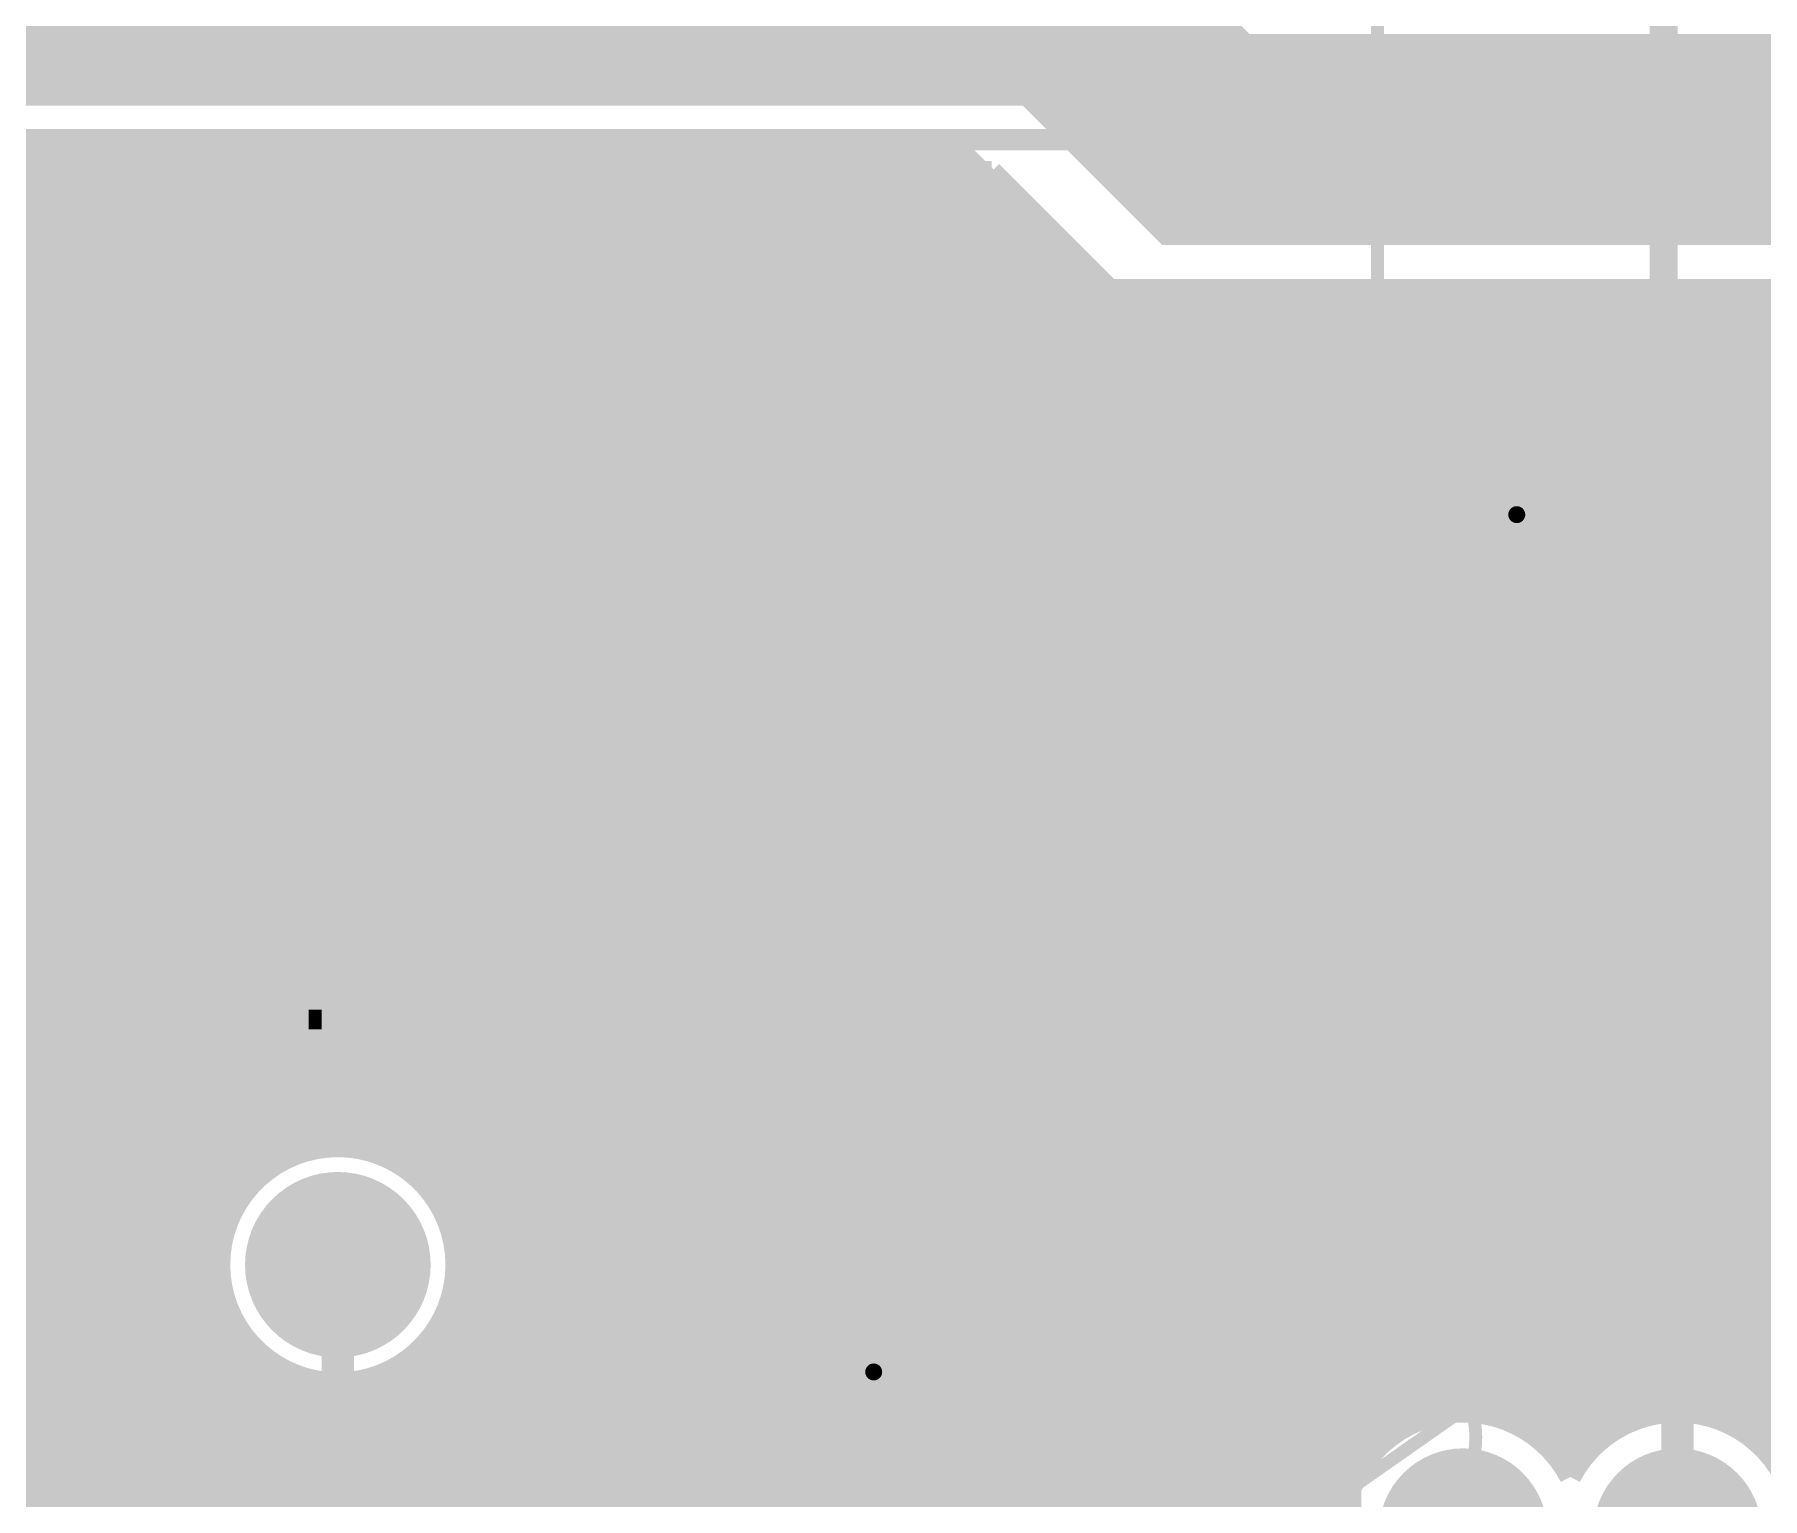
# Model space of a CAD drawing. Extents: x -11 to 221, y -93 to 178.
# Drawn here: x 35.78 to 56.25, y 128.68 to 146.02 of the extents above; entities that cross this region are included whole.
import ezdxf

# ---------------------------------------------------------------- set-up
doc = ezdxf.new("R2010")
doc.units = 0
doc.header["$MEASUREMENT"] = 0
doc.layers.get('0').update_dxf_attribs({"linetype": 'CONTINUOUS'})
for name, color, linetype in [('26-349-0_BOT', 7, 'CONTINUOUS'), ('26-349-0_DRD', 7, 'CONTINUOUS'), ('26-349-0_DRL', 2, 'CONTINUOUS'), ('26-349-0_FAB', 1, 'CONTINUOUS'), ('26-349-0_IN1', 3, 'CONTINUOUS'), ('26-349-0_IN2', 5, 'CONTINUOUS'), ('26-349-0_SMB', 10, 'CONTINUOUS'), ('26-349-0_SMT', 14, 'CONTINUOUS'), ('26-349-0_SPT', 9, 'CONTINUOUS'), ('26-349-0_SST', 12, 'CONTINUOUS'), ('26-349-0_TOP', 11, 'CONTINUOUS'), ('THRUHOLE_TAP', 15, 'CONTINUOUS')]:
    doc.layers.add(name, color=color, linetype=linetype)

# ---------------------------------------------------------------- blocks, each defined once
blk = doc.blocks.new('ROUND_2')
at = {"const_width": 0.99949}
blk.add_lwpolyline([(-0.499744, 0, 1), (0.499744, 0, 1)], format="xyb", close=True, dxfattribs=at)
blk = doc.blocks.new('ROUND_50')
at = {"const_width": 1.09982}
blk.add_lwpolyline([(-0.54991, 0, 1), (0.54991, 0, 1)], format="xyb", close=True, dxfattribs=at)
blk = doc.blocks.new('ROUND_78')
at = {"const_width": 0.29972}
blk.add_lwpolyline([(-0.14986, 0, 1), (0.14986, 0, 1)], format="xyb", close=True, dxfattribs=at)
blk = doc.blocks.new('ROUND_96')
at = {"const_width": 0.50038}
blk.add_lwpolyline([(-0.25019, 0, 1), (0.25019, 0, 1)], format="xyb", close=True, dxfattribs=at)
blk = doc.blocks.new('ROUND_102')
at = {"const_width": 0.10033}
blk.add_lwpolyline([(-0.050164, 0, 1), (0.050164, 0, 1)], format="xyb", close=True, dxfattribs=at)
blk = doc.blocks.new('RECTANGLE_15')
blk.add_solid([(1.39954, 0.72517), (1.39954, -0.72517), (-1.39954, 0.72517), (-1.39954, -0.72517)])
blk = doc.blocks.new('RECTANGLE_18')
blk.add_solid([(0.25019, 0.40005), (0.25019, -0.40005), (-0.25019, 0.40005), (-0.25019, -0.40005)])
blk = doc.blocks.new('ROUND_88')
at = {"const_width": 0.10033}
blk.add_lwpolyline([(-0.050164, 0, 1), (0.050164, 0, 1)], format="xyb", close=True, dxfattribs=at)
blk = doc.blocks.new('ROUND_90')
at = {"const_width": 0.50038}
blk.add_lwpolyline([(-0.25019, 0, 1), (0.25019, 0, 1)], format="xyb", close=True, dxfattribs=at)

msp = doc.modelspace()

# ---------------------------------------------------------------- linework, layer by layer
at = {"layer": '26-349-0_DRD', "const_width": 0.254}
for points in [[(52.07, 141.605), (52.07, 139.065)], [(54.61, 141.605), (52.07, 141.605)], [(54.61, 141.605), (52.07, 139.065)], [(54.61, 139.065), (52.07, 141.605)], [(52.07, 141.605), (52.07, 139.065)], [(54.61, 141.605), (52.07, 141.605)], [(54.61, 141.605), (52.07, 139.065)], [(54.61, 139.065), (52.07, 141.605)], [(54.61, 139.065), (54.61, 141.605)], [(54.61, 139.065), (54.61, 141.605)], [(52.07, 139.065), (54.61, 139.065)], [(52.07, 139.065), (54.61, 139.065)], [(39.37, 132.08), (38.735, 131.445)], [(40.005, 131.445), (39.37, 132.08)], [(38.735, 131.445), (39.37, 130.81)], [(39.37, 130.81), (40.005, 131.445)], [(44.45, 131.445), (44.45, 128.905)], [(46.99, 131.445), (44.45, 131.445)], [(46.99, 131.445), (44.45, 128.905)], [(46.99, 128.905), (44.45, 131.445)], [(46.99, 128.905), (46.99, 131.445)], [(44.45, 128.905), (46.99, 128.905)], [(52.705, 128.905), (52.705, 127.635)], [(55.245, 128.905), (55.245, 127.635)]]:
    msp.add_lwpolyline(points, dxfattribs=at)
at = {"layer": '26-349-0_DRL', "const_width": 2.49936}
msp.add_lwpolyline([(68.072, 129.286), (68.072, 142.748), (66.04, 144.78), (49.657, 144.78), (48.006, 146.431), (32.893, 146.431), (11.684, 167.64), (8.128, 167.64)], dxfattribs=at)
at = {"layer": '26-349-0_FAB', "const_width": 0.254}
for points in [[(1.27, 146.05), (0, 146.05), (0, 154.94), (10.16, 154.94), (10.16, 173.99), (85.725, 173.99), (85.725, 119.38), (68.58, 119.38), (68.58, 144.78), (33.655, 144.78), (29.21, 149.225), (29.21, 153.67), (10.16, 153.67), (10.16, 146.05), (1.27, 146.05)], [(-7.62, 142.24), (-7.62, 102.87), (17.78, 102.87), (17.78, 93.345), (55.88, 93.345), (55.88, 55.245), (48.895, 55.245), (48.895, -6.985), (109.22, -6.985), (109.22, 45.72), (66.04, 45.72), (66.04, 142.875), (33.655, 142.875), (27.94, 148.59), (27.94, 152.4), (11.43, 152.4), (11.43, 142.24), (-7.62, 142.24)], [(47.52848, 136.54532), (47.52848, 135.27532), (47.31766, 135.48868), (46.89348, 136.3345), (46.68266, 136.54532), (46.68266, 135.27532)], [(38.97884, 136.3345), (38.87216, 136.54532), (38.23716, 136.54532), (38.13048, 136.3345), (38.13048, 136.12368), (38.23716, 135.91032), (38.87216, 135.91032), (38.97884, 135.6995), (38.97884, 135.48868), (38.87216, 135.27532), (38.23716, 135.27532), (38.13048, 135.48868)], [(40.43934, 135.27532), (39.59098, 135.27532), (39.59098, 136.54532), (40.43934, 136.54532)], [(41.89984, 135.48868), (41.79316, 135.27532), (41.15816, 135.27532), (41.05148, 135.48868), (41.05148, 136.3345), (41.15816, 136.54532), (41.79316, 136.54532), (41.89984, 136.3345)], [(43.36034, 136.54532), (42.51198, 136.54532)], [(42.93616, 135.27532), (42.93616, 136.54532)], [(44.60748, 136.54532), (44.18584, 136.54532)], [(44.39666, 135.27532), (44.39666, 136.54532)], [(45.32884, 135.27532), (45.22216, 135.48868), (45.22216, 136.3345), (45.32884, 136.54532), (45.96384, 136.54532), (46.06798, 136.3345), (46.06798, 135.48868), (45.96384, 135.27532), (45.32884, 135.27532)], [(40.22598, 135.91032), (39.59098, 135.91032)], [(44.60748, 135.27532), (44.18584, 135.27532)]]:
    msp.add_lwpolyline(points, dxfattribs=at)
at = {"layer": '26-349-0_IN1', "const_width": 0.254}
for points in [[(46.736, 144.653), (28.829, 144.653), (28.829, 131.572)], [(35.687, 144.653), (35.687, 127.70358)], [(35.9156, 144.653), (35.9156, 127.76962)], [(36.1442, 144.653), (36.1442, 127.79502)], [(36.3728, 144.653), (36.3728, 127.78486)], [(36.6014, 144.653), (36.6014, 127.7366)], [(36.83, 144.653), (36.83, 127.6477)], [(37.0586, 144.653), (37.0586, 127.50546)], [(37.2872, 144.653), (37.2872, 127.28956)], [(37.5158, 144.653), (37.5158, 126.91618)], [(37.7444, 144.653), (37.7444, 109.60608)], [(37.973, 144.653), (37.973, 132.07238)], [(38.2016, 144.653), (38.2016, 132.4356)], [(38.4302, 144.653), (38.4302, 132.65404)], [(38.6588, 144.653), (38.6588, 132.80136)], [(38.8874, 144.653), (38.8874, 132.89788)], [(39.116, 144.653), (39.116, 132.95376)], [(39.3446, 144.653), (39.3446, 132.97662)], [(39.5732, 144.653), (39.5732, 132.96392)], [(39.8018, 144.653), (39.8018, 132.91312)], [(40.0304, 144.653), (40.0304, 132.82676)], [(40.259, 144.653), (40.259, 132.69214)], [(40.4876, 144.653), (40.4876, 132.49148)], [(40.7162, 144.653), (40.7162, 132.17398)], [(40.9448, 144.653), (40.9448, 126.52248)], [(41.1734, 144.653), (41.1734, 126.35738)], [(41.402, 144.653), (41.402, 121.11482)], [(41.6306, 144.653), (41.6306, 121.03608)], [(41.8592, 144.653), (41.8592, 120.83542)], [(42.0878, 144.653), (42.0878, 106.426)], [(42.3164, 144.653), (42.3164, 106.426)], [(42.545, 144.653), (42.545, 106.426)], [(42.7736, 144.653), (42.7736, 106.426)], [(43.0022, 144.653), (43.0022, 106.426)], [(43.2308, 144.653), (43.2308, 106.426)], [(43.4594, 144.653), (43.4594, 106.426)], [(43.688, 144.653), (43.688, 106.426)], [(43.9166, 144.653), (43.9166, 106.426)], [(44.1452, 144.653), (44.1452, 106.426)], [(44.3738, 144.653), (44.3738, 106.426)], [(44.6024, 144.653), (44.6024, 106.426)], [(44.831, 144.653), (44.831, 106.426)], [(45.0596, 144.653), (45.0596, 130.48996)], [(45.2882, 144.653), (45.2882, 130.76428)], [(45.5168, 144.653), (45.5168, 130.87604)], [(45.7454, 144.653), (45.7454, 130.90652)], [(45.974, 144.653), (45.974, 130.8608)], [(46.2026, 144.653), (46.2026, 130.72364)], [(46.4312, 144.653), (46.4312, 130.34518)], [(46.6598, 144.653), (46.6598, 113.06048)], [(46.736, 144.653), (48.895, 142.494)], [(46.9392, 144.4498), (28.829, 144.4498)], [(46.8884, 144.5006), (46.8884, 112.89538)], [(47.117, 144.272), (47.117, 117.49278)], [(47.1678, 144.2212), (28.829, 144.2212)], [(47.3456, 144.0434), (47.3456, 117.64264)], [(47.3964, 143.9926), (28.829, 143.9926)], [(47.625, 143.764), (28.829, 143.764)], [(47.5742, 143.8148), (47.5742, 117.69598)], [(47.8536, 143.5354), (28.829, 143.5354)], [(47.8028, 143.5862), (47.8028, 117.67566)], [(48.0822, 143.3068), (28.829, 143.3068)], [(48.0314, 143.3576), (48.0314, 117.57406)], [(48.3108, 143.0782), (28.829, 143.0782)], [(48.26, 143.129), (48.26, 117.33022)], [(48.5394, 142.8496), (28.829, 142.8496)], [(48.4886, 142.9004), (48.4886, 126.29896)], [(48.768, 142.621), (28.829, 142.621)], [(48.7172, 142.6718), (48.7172, 126.57328)], [(54.4576, 142.3924), (28.829, 142.3924)], [(54.356, 142.494), (48.895, 142.494)], [(48.9458, 142.494), (48.9458, 126.68504)], [(49.1744, 142.494), (49.1744, 126.71552)], [(49.403, 142.494), (49.403, 126.6698)], [(49.6316, 142.494), (49.6316, 126.53264)], [(49.8602, 142.494), (49.8602, 126.15418)], [(50.0888, 142.494), (50.0888, 123.15444)], [(50.3174, 142.494), (50.3174, 123.14428)], [(50.546, 142.494), (50.546, 123.05284)], [(50.7746, 142.494), (50.7746, 122.83186)], [(51.0032, 142.494), (51.0032, 117.81028)], [(51.2318, 142.494), (51.2318, 117.92204)], [(51.4604, 142.494), (51.4604, 128.97612)], [(51.689, 142.494), (51.689, 129.27838)], [(51.9176, 142.494), (51.9176, 129.46634)], [(52.1462, 142.494), (52.1462, 129.58826)], [(52.3748, 142.494), (52.3748, 129.66192)], [(52.6034, 142.494), (52.6034, 129.69748)], [(52.832, 142.494), (52.832, 129.69494)], [(53.0606, 142.494), (53.0606, 129.65684)], [(53.2892, 142.494), (53.2892, 129.57556)], [(53.5178, 142.494), (53.5178, 129.44856)], [(53.7464, 142.494), (53.7464, 129.25298)], [(53.975, 142.494), (53.975, 128.9304)], [(54.2036, 142.494), (54.2036, 129.25298)], [(54.356, 142.494), (57.404, 139.446)], [(54.4322, 142.4178), (54.4322, 129.44856)], [(54.6608, 142.1892), (54.6608, 129.57556)], [(54.6862, 142.1638), (28.829, 142.1638)], [(54.9148, 141.9352), (28.829, 141.9352)], [(54.8894, 141.9606), (54.8894, 129.65684)], [(55.1434, 141.7066), (28.829, 141.7066)], [(55.118, 141.732), (55.118, 129.69494)], [(55.372, 141.478), (28.829, 141.478)], [(55.3466, 141.5034), (55.3466, 129.69748)], [(55.6006, 141.2494), (28.829, 141.2494)], [(55.5752, 141.2748), (55.5752, 129.66192)], [(55.8292, 141.0208), (28.829, 141.0208)], [(55.8038, 141.0462), (55.8038, 129.58826)], [(56.0578, 140.7922), (28.829, 140.7922)], [(56.0324, 140.8176), (56.0324, 129.46634)], [(56.2864, 140.5636), (28.829, 140.5636)], [(56.261, 140.589), (56.261, 129.27838)], [(56.515, 140.335), (28.829, 140.335)], [(56.7436, 140.1064), (28.829, 140.1064)], [(56.9722, 139.8778), (28.829, 139.8778)], [(57.2008, 139.6492), (28.829, 139.6492)], [(65.024, 139.4206), (28.829, 139.4206)], [(65.024, 139.192), (28.829, 139.192)], [(65.024, 138.9634), (28.829, 138.9634)], [(65.024, 138.7348), (28.829, 138.7348)], [(65.024, 138.5062), (28.829, 138.5062)], [(60.47232, 138.2776), (28.829, 138.2776)], [(60.12434, 138.049), (28.829, 138.049)], [(59.93384, 137.8204), (28.829, 137.8204)], [(59.81954, 137.5918), (28.829, 137.5918)], [(59.75858, 137.3632), (28.829, 137.3632)], [(59.7408, 137.1346), (28.829, 137.1346)], [(59.7662, 136.906), (28.829, 136.906)], [(59.83986, 136.6774), (28.829, 136.6774)], [(59.9694, 136.4488), (28.829, 136.4488)], [(60.18276, 136.2202), (28.829, 136.2202)], [(60.61202, 135.9916), (28.829, 135.9916)], [(65.024, 135.763), (28.829, 135.763)], [(65.024, 135.5344), (28.829, 135.5344)], [(65.024, 135.3058), (28.829, 135.3058)], [(65.024, 135.0772), (28.829, 135.0772)], [(65.024, 134.8486), (28.829, 134.8486)], [(65.024, 134.62), (28.829, 134.62)], [(65.024, 134.3914), (28.829, 134.3914)], [(65.024, 134.1628), (28.829, 134.1628)], [(65.024, 133.9342), (28.829, 133.9342)], [(65.024, 133.7056), (28.829, 133.7056)], [(65.024, 133.477), (28.829, 133.477)], [(65.024, 133.2484), (28.829, 133.2484)], [(65.024, 133.0198), (28.829, 133.0198)], [(38.63848, 132.7912), (28.829, 132.7912)], [(65.024, 132.7912), (40.09898, 132.7912)], [(38.32352, 132.5626), (28.829, 132.5626)], [(65.024, 132.5626), (40.41648, 132.5626)], [(38.12286, 132.334), (28.829, 132.334)], [(65.024, 132.334), (40.61714, 132.334)], [(37.98824, 132.1054), (28.829, 132.1054)], [(65.024, 132.1054), (40.75176, 132.1054)], [(37.89934, 131.8768), (28.829, 131.8768)], [(65.024, 131.8768), (40.83812, 131.8768)], [(37.85108, 131.6482), (28.829, 131.6482)], [(65.024, 131.6482), (40.88892, 131.6482)], [(37.83838, 131.4196), (28.829, 131.4196)], [(65.024, 131.4196), (40.90162, 131.4196)], [(37.8587, 131.191), (28.829, 131.191)], [(59.16422, 131.191), (40.87876, 131.191)], [(37.91712, 130.9624), (28.829, 130.9624)], [(59.01436, 130.9624), (40.82288, 130.9624)], [(38.01364, 130.7338), (28.829, 130.7338)], [(37.973, 130.81762), (37.973, 109.68482)], [(40.7162, 130.71348), (40.7162, 126.58344)], [(45.24756, 130.7338), (40.72636, 130.7338)], [(58.96102, 130.7338), (46.19244, 130.7338)], [(38.16096, 130.5052), (28.829, 130.5052)], [(38.2016, 130.4544), (38.2016, 109.6899)], [(40.4876, 130.39852), (40.4876, 126.57328)], [(45.06722, 130.5052), (40.57904, 130.5052)], [(58.9788, 130.5052), (46.37278, 130.5052)], [(38.3794, 130.2766), (28.829, 130.2766)], [(38.4302, 130.23596), (38.4302, 109.61878)], [(40.259, 130.19786), (40.259, 126.48184)], [(44.9961, 130.2766), (40.3606, 130.2766)], [(59.0804, 130.2766), (46.4439, 130.2766)], [(38.74262, 130.048), (28.829, 130.048)], [(38.6588, 130.08864), (38.6588, 109.43844)], [(38.8874, 129.99212), (38.8874, 106.426)], [(39.116, 129.9337), (39.116, 106.426)], [(39.3446, 129.91338), (39.3446, 106.426)], [(39.5732, 129.92608), (39.5732, 106.426)], [(39.8018, 129.97434), (39.8018, 106.426)], [(44.99864, 130.048), (39.99738, 130.048)], [(40.0304, 130.06324), (40.0304, 126.26086)], [(46.4312, 130.00228), (46.4312, 113.12144)], [(59.32678, 130.048), (46.43882, 130.048)], [(45.07992, 129.8194), (28.829, 129.8194)], [(45.0596, 129.86004), (45.0596, 106.426)], [(59.90336, 129.8194), (46.36008, 129.8194)], [(45.28058, 129.5908), (28.829, 129.5908)], [(45.2882, 129.58318), (45.2882, 106.426)], [(45.974, 129.4892), (45.974, 113.01984)], [(52.15128, 129.5908), (46.15942, 129.5908)], [(46.2026, 129.62382), (46.2026, 113.11128)], [(54.69128, 129.5908), (53.25618, 129.5908)], [(57.23128, 129.5908), (55.79618, 129.5908)], [(51.7779, 129.3622), (28.829, 129.3622)], [(45.5168, 129.47142), (45.5168, 106.426)], [(45.7454, 129.44348), (45.7454, 112.79886)], [(54.3179, 129.3622), (53.62956, 129.3622)], [(56.8579, 129.3622), (56.16956, 129.3622)], [(51.562, 129.1336), (28.829, 129.1336)], [(54.102, 129.1336), (53.84546, 129.1336)], [(51.4223, 128.905), (28.829, 128.905)], [(51.33086, 128.6764), (28.829, 128.6764)]]:
    msp.add_lwpolyline(points, dxfattribs=at)
for points in [[(39.37, 132.97662, 0.4142136), (37.83838, 131.445)], [(40.90162, 131.445, 0.4142136), (39.37, 132.97662)], [(37.83838, 131.445, 0.4142136), (39.37, 129.91338)], [(39.37, 129.91338, 0.4142136), (40.90162, 131.445)], [(45.72, 130.90652, 0.4142136), (44.98848, 130.175)], [(46.45152, 130.175, 0.4142136), (45.72, 130.90652)], [(44.98848, 130.175, 0.4142136), (45.72, 129.44348)], [(45.72, 129.44348, 0.4142136), (46.45152, 130.175)], [(52.705, 129.70256, 0.4142136), (51.27244, 128.27)], [(53.975, 128.9304, 0.2797956), (52.705, 129.70256)], [(55.245, 129.70256, 0.2797959), (53.975, 128.9304)], [(56.515, 128.9304, 0.2797956), (55.245, 129.70256)]]:
    msp.add_lwpolyline(points, format="xyb", dxfattribs=at)
at = {"layer": '26-349-0_IN2', "const_width": 0.254}
for points in [[(47.117, 144.399), (33.48736, 144.399)], [(35.8648, 144.399), (35.8648, 127.75692)], [(36.0934, 144.399), (36.0934, 127.79248)], [(36.322, 144.399), (36.322, 127.78994)], [(36.5506, 144.399), (36.5506, 127.75184)], [(36.7792, 144.399), (36.7792, 127.67056)], [(37.0078, 144.399), (37.0078, 127.54356)], [(37.2364, 144.399), (37.2364, 127.34798)], [(37.465, 144.399), (37.465, 127.0254)], [(37.6936, 144.399), (37.6936, 109.57306)], [(37.9222, 144.399), (37.9222, 131.94538)], [(38.1508, 144.399), (38.1508, 132.3721)], [(38.3794, 144.399), (38.3794, 132.6134)], [(38.608, 144.399), (38.608, 132.77342)], [(38.8366, 144.399), (38.8366, 132.8801)], [(39.0652, 144.399), (39.0652, 132.94614)], [(39.2938, 144.399), (39.2938, 132.97408)], [(39.5224, 144.399), (39.5224, 132.969)], [(39.751, 144.399), (39.751, 132.92836)], [(39.9796, 144.399), (39.9796, 132.84962)], [(40.2082, 144.399), (40.2082, 132.7277)], [(40.4368, 144.399), (40.4368, 132.54482)], [(40.6654, 144.399), (40.6654, 132.26288)], [(40.894, 144.399), (40.894, 131.5974)], [(41.1226, 144.399), (41.1226, 126.40564)], [(41.3512, 144.399), (41.3512, 126.02718)], [(41.5798, 144.399), (41.5798, 104.86644)], [(41.8084, 144.399), (41.8084, 99.9236)], [(42.037, 144.399), (42.037, 99.695)], [(42.2656, 144.399), (42.2656, 99.4664)], [(42.4942, 144.399), (42.4942, 99.2378)], [(42.7228, 144.399), (42.7228, 99.0092)], [(42.9514, 144.399), (42.9514, 98.7806)], [(43.18, 144.399), (43.18, 98.552)], [(43.4086, 144.399), (43.4086, 98.552)], [(43.6372, 144.399), (43.6372, 98.552)], [(43.8658, 144.399), (43.8658, 98.552)], [(44.0944, 144.399), (44.0944, 98.552)], [(44.323, 144.399), (44.323, 98.552)], [(44.5516, 144.399), (44.5516, 98.552)], [(44.7802, 144.399), (44.7802, 98.552)], [(45.0088, 144.399), (45.0088, 98.552)], [(45.2374, 144.399), (45.2374, 98.552)], [(45.466, 144.399), (45.466, 98.552)], [(45.6946, 144.399), (45.6946, 98.552)], [(45.9232, 144.399), (45.9232, 98.552)], [(46.1518, 144.399), (46.1518, 100.11918)], [(46.3804, 144.399), (46.3804, 100.49764)], [(46.609, 144.399), (46.609, 100.6348)], [(46.8376, 144.399), (46.8376, 100.68052)], [(47.0662, 144.399), (47.0662, 100.65004)], [(47.117, 144.399), (48.514, 143.002)], [(47.2948, 144.2212), (33.66262, 144.2212)], [(47.2948, 144.2212), (47.2948, 100.53828)], [(47.5234, 143.9926), (33.76676, 143.9926)], [(47.5234, 143.9926), (47.5234, 100.26396)], [(47.752, 143.764), (33.78962, 143.764)], [(47.752, 143.764), (47.752, 113.04778)], [(47.9806, 143.5354), (33.74136, 143.5354)], [(47.9806, 143.5354), (47.9806, 113.19764)], [(48.2092, 143.3068), (33.59658, 143.3068)], [(48.2092, 143.3068), (48.2092, 113.25098)], [(48.4378, 143.0782), (33.147, 143.0782)], [(48.4378, 143.0782), (48.4378, 113.23066)], [(60.0075, 143.002), (48.514, 143.002)], [(48.6664, 143.002), (48.6664, 113.12906)], [(48.895, 143.002), (48.895, 115.42522)], [(49.1236, 143.002), (49.1236, 115.66906)], [(49.3522, 143.002), (49.3522, 115.77066)], [(49.5808, 143.002), (49.5808, 115.79098)], [(49.8094, 143.002), (49.8094, 115.73764)], [(50.038, 143.002), (50.038, 115.58778)], [(50.2666, 143.002), (50.2666, 108.68152)], [(50.4952, 143.002), (50.4952, 108.65104)], [(50.7238, 143.002), (50.7238, 117.39118)], [(50.9524, 143.002), (50.9524, 117.76964)], [(51.181, 143.002), (51.181, 117.9068)], [(51.4096, 143.002), (51.4096, 128.8796)], [(51.6382, 143.002), (51.6382, 129.22504)], [(51.8668, 143.002), (51.8668, 129.43078)], [(52.0954, 143.002), (52.0954, 129.5654)], [(52.324, 143.002), (52.324, 129.64922)], [(52.5526, 143.002), (52.5526, 129.6924)], [(52.7812, 143.002), (52.7812, 140.80744)], [(53.0098, 143.002), (53.0098, 140.98778)], [(53.2384, 143.002), (53.2384, 141.0589)], [(53.467, 143.002), (53.467, 141.05382)], [(53.6956, 143.002), (53.6956, 140.97508)], [(53.9242, 143.002), (53.9242, 140.77442)], [(54.1528, 143.002), (54.1528, 129.19456)], [(54.3814, 143.002), (54.3814, 129.41046)], [(54.61, 143.002), (54.61, 129.5527)], [(54.8386, 143.002), (54.8386, 129.6416)], [(55.0672, 143.002), (55.0672, 129.68986)], [(55.2958, 143.002), (55.2958, 129.70002)], [(55.5244, 143.002), (55.5244, 129.67462)], [(55.753, 143.002), (55.753, 129.60858)], [(55.9816, 143.002), (55.9816, 129.49682)], [(56.2102, 143.002), (56.2102, 129.32664)], [(59.90336, 142.8496), (19.431, 142.8496)], [(59.80176, 142.621), (19.431, 142.621)], [(59.75096, 142.3924), (19.431, 142.3924)], [(59.74334, 142.1638), (19.431, 142.1638)], [(59.7789, 141.9352), (19.431, 141.9352)], [(59.86272, 141.7066), (19.431, 141.7066)], [(60.0075, 141.478), (19.431, 141.478)], [(60.2488, 141.2494), (19.431, 141.2494)], [(53.086, 141.0208), (19.431, 141.0208)], [(64.516, 141.0208), (53.594, 141.0208)], [(52.7685, 140.7922), (19.431, 140.7922)], [(64.516, 140.7922), (53.9115, 140.7922)], [(52.64404, 140.5636), (19.431, 140.5636)], [(64.516, 140.5636), (54.03342, 140.5636)], [(52.60848, 140.335), (19.431, 140.335)], [(64.516, 140.335), (54.07152, 140.335)], [(52.64404, 140.1064), (19.431, 140.1064)], [(64.516, 140.1064), (54.03342, 140.1064)], [(52.7685, 139.8778), (19.431, 139.8778)], [(52.7812, 139.86256), (52.7812, 129.70002)], [(64.516, 139.8778), (53.9115, 139.8778)], [(53.9242, 139.89558), (53.9242, 129.0193)], [(53.086, 139.6492), (19.431, 139.6492)], [(53.0098, 139.68222), (53.0098, 129.66954)], [(53.2384, 139.6111), (53.2384, 129.59842)], [(53.467, 139.61364), (53.467, 129.48158)], [(64.516, 139.6492), (53.594, 139.6492)], [(53.6956, 139.69492), (53.6956, 129.30378)], [(64.516, 139.4206), (19.431, 139.4206)], [(64.516, 139.192), (19.431, 139.192)], [(64.516, 138.9634), (19.431, 138.9634)], [(64.516, 138.7348), (19.431, 138.7348)], [(64.516, 138.5062), (19.431, 138.5062)], [(60.47232, 138.2776), (19.431, 138.2776)], [(60.12434, 138.049), (19.431, 138.049)], [(59.93384, 137.8204), (19.431, 137.8204)], [(59.81954, 137.5918), (19.431, 137.5918)], [(59.75858, 137.3632), (19.431, 137.3632)], [(59.7408, 137.1346), (19.431, 137.1346)], [(59.7662, 136.906), (19.431, 136.906)], [(59.83986, 136.6774), (19.431, 136.6774)], [(59.9694, 136.4488), (19.431, 136.4488)], [(60.18276, 136.2202), (19.431, 136.2202)], [(60.61202, 135.9916), (19.431, 135.9916)], [(63.4492, 135.763), (19.431, 135.763)], [(63.40348, 135.5344), (19.431, 135.5344)], [(63.43142, 135.3058), (19.431, 135.3058)], [(63.54318, 135.0772), (19.431, 135.0772)], [(63.82004, 134.8486), (19.431, 134.8486)], [(64.516, 134.62), (19.431, 134.62)], [(64.516, 134.3914), (19.431, 134.3914)], [(62.103, 134.1628), (19.431, 134.1628)], [(61.7855, 133.9342), (19.431, 133.9342)], [(61.66104, 133.7056), (19.431, 133.7056)], [(61.62548, 133.477), (19.431, 133.477)], [(61.66104, 133.2484), (19.431, 133.2484)], [(61.7855, 133.0198), (19.431, 133.0198)], [(38.63848, 132.7912), (19.431, 132.7912)], [(62.103, 132.7912), (40.09898, 132.7912)], [(38.32352, 132.5626), (19.431, 132.5626)], [(64.516, 132.5626), (40.41648, 132.5626)], [(38.12286, 132.334), (19.431, 132.334)], [(64.516, 132.334), (40.61714, 132.334)], [(37.98824, 132.1054), (19.431, 132.1054)], [(63.82004, 132.1054), (40.75176, 132.1054)], [(37.89934, 131.8768), (19.431, 131.8768)], [(63.54318, 131.8768), (40.83812, 131.8768)], [(37.85108, 131.6482), (19.431, 131.6482)], [(63.43142, 131.6482), (40.88892, 131.6482)], [(37.83838, 131.4196), (19.431, 131.4196)], [(63.40348, 131.4196), (40.90162, 131.4196)], [(37.8587, 131.191), (19.431, 131.191)], [(59.16422, 131.191), (40.87876, 131.191)], [(40.894, 131.2926), (40.894, 126.5428)], [(37.91712, 130.9624), (19.431, 130.9624)], [(37.9222, 130.94462), (37.9222, 109.67466)], [(59.01436, 130.9624), (40.82288, 130.9624)], [(38.01364, 130.7338), (19.431, 130.7338)], [(58.96102, 130.7338), (40.72636, 130.7338)], [(38.1508, 130.5179), (38.1508, 109.69498)], [(40.6654, 130.62712), (40.6654, 126.58852)], [(38.16096, 130.5052), (19.431, 130.5052)], [(40.4368, 130.34518), (40.4368, 126.55804)], [(58.9788, 130.5052), (40.57904, 130.5052)], [(38.3794, 130.2766), (19.431, 130.2766)], [(38.3794, 130.2766), (38.3794, 109.64164)], [(38.608, 130.11658), (38.608, 109.49178)], [(40.2082, 130.1623), (40.2082, 126.44628)], [(59.0804, 130.2766), (40.3606, 130.2766)], [(38.74262, 130.048), (19.431, 130.048)], [(38.8366, 130.0099), (38.8366, 107.696)], [(39.0652, 129.94386), (39.0652, 107.696)], [(39.2938, 129.91592), (39.2938, 108.62818)], [(39.5224, 129.921), (39.5224, 109.00664)], [(39.751, 129.96164), (39.751, 109.1438)], [(39.9796, 130.04038), (39.9796, 126.17196)], [(59.32678, 130.048), (39.99738, 130.048)], [(59.90336, 129.8194), (19.431, 129.8194)], [(52.15128, 129.5908), (19.431, 129.5908)], [(54.69128, 129.5908), (53.25618, 129.5908)], [(57.23128, 129.5908), (55.79618, 129.5908)], [(51.7779, 129.3622), (19.431, 129.3622)], [(54.3179, 129.3622), (53.62956, 129.3622)], [(56.8579, 129.3622), (56.16956, 129.3622)], [(51.562, 129.1336), (19.431, 129.1336)], [(54.102, 129.1336), (53.84546, 129.1336)], [(51.4223, 128.905), (19.431, 128.905)], [(51.33086, 128.6764), (19.431, 128.6764)]]:
    msp.add_lwpolyline(points, dxfattribs=at)
for points in [[(53.34, 141.06652, 0.4142136), (52.60848, 140.335)], [(53.34, 141.06652, 0.4142136), (52.60848, 140.335)], [(54.07152, 140.335, 0.4142136), (53.34, 141.06652)], [(54.07152, 140.335, 0.4142136), (53.34, 141.06652)], [(52.60848, 140.335, 0.4142136), (53.34, 139.60348)], [(52.60848, 140.335, 0.4142136), (53.34, 139.60348)], [(53.34, 139.60348, 0.4142136), (54.07152, 140.335)], [(53.34, 139.60348, 0.4142136), (54.07152, 140.335)], [(39.37, 132.97662, 0.4142136), (37.83838, 131.445)], [(40.90162, 131.445, 0.4142136), (39.37, 132.97662)], [(37.83838, 131.445, 0.4142136), (39.37, 129.91338)], [(39.37, 129.91338, 0.4142136), (40.90162, 131.445)], [(52.705, 129.70256, 0.4142136), (51.27244, 128.27)], [(53.975, 128.9304, 0.2797956), (52.705, 129.70256)], [(55.245, 129.70256, 0.2797959), (53.975, 128.9304)], [(56.515, 128.9304, 0.2797956), (55.245, 129.70256)]]:
    msp.add_lwpolyline(points, format="xyb", dxfattribs=at)
at = {"layer": '26-349-0_SST'}
for points, const_width in [([(55.118, 152.146), (55.118, 132.588), (62.23, 132.588), (62.23, 152.146), (55.118, 152.146)], 0.254), ([(54.991, 147.828), (54.991, 148.59), (51.689, 148.59), (51.689, 140.9446), (54.991, 140.9446), (54.991, 147.828)], 0.1524), ([(51.99634, 139.66698), (51.82616, 139.7254), (51.82616, 140.081), (51.99634, 140.14196), (52.67198, 140.14196), (52.84216, 140.081), (52.84216, 139.7254), (52.67198, 139.66698)], 0.1524), ([(51.82616, 139.18438), (52.84216, 138.82878), (52.84216, 139.30376)], 0.1524), ([(51.82616, 138.34618), (52.84216, 137.99058), (52.84216, 138.46556)], 0.1524), ([(43.21556, 137.14222), (43.21556, 136.78662), (43.55592, 136.66978), (43.89374, 136.66978), (44.23156, 136.78662), (44.23156, 137.14222)], 0.1524), ([(43.21556, 137.0838), (44.23156, 137.0838)], 0.1524), ([(43.21556, 135.83158), (43.21556, 136.30402), (43.89374, 135.83158), (44.06392, 135.83158), (44.23156, 135.89), (44.23156, 136.2456), (44.06392, 136.30402)], 0.1524), ([(40.11676, 135.79094), (40.11676, 136.26592)], 0.1524), ([(39.10076, 136.0297), (40.11676, 136.0297)], 0.1524), ([(43.21556, 134.99338), (43.21556, 135.46582), (43.89374, 134.99338), (44.06392, 134.99338), (44.23156, 135.0518), (44.23156, 135.4074), (44.06392, 135.46582)], 0.1524), ([(39.60876, 135.42772), (39.60876, 135.07212), (39.77894, 134.95274), (39.94912, 134.95274), (40.11676, 135.07212), (40.11676, 135.42772), (39.10076, 135.42772)], 0.1524), ([(39.10076, 134.23392), (39.10076, 134.47014)], 0.1524), ([(39.10076, 134.3533), (40.11676, 134.3533), (39.94912, 134.47014)], 0.1524), ([(43.41622, 134.0485), (43.31462, 134.0485), (43.31462, 132.6515), (43.41622, 132.6515)], 0.1524), ([(44.21378, 132.6515), (44.31538, 132.6515), (44.31538, 134.0485), (44.21378, 134.0485)], 0.1524), ([(39.10076, 133.6929), (39.27094, 133.80974), (39.44112, 133.8707), (39.77894, 133.8707), (39.94912, 133.80974), (40.11676, 133.6929), (40.11676, 133.57352), (39.94912, 133.45414), (39.77894, 133.39572), (39.44112, 133.39572), (39.27094, 133.45414), (39.10076, 133.57352), (39.10076, 133.6929)], 0.1524), ([(43.31462, 132.95122), (43.31462, 133.05028), (44.31538, 133.05028), (44.31538, 132.95122), (43.31462, 132.95122)], 0.1524), ([(41.58234, 130.937), (41.41216, 130.99796), (41.41216, 131.35356), (41.58234, 131.41198), (42.26052, 131.41198), (42.42816, 131.35356), (42.42816, 130.99796), (42.26052, 130.937)], 0.1524), ([(43.88866, 131.48564), (43.88866, 131.13004), (44.0563, 131.01066), (44.22648, 131.01066), (44.39666, 131.13004), (44.39666, 131.48564), (43.38066, 131.48564)], 0.1524), ([(47.63516, 131.41198), (47.63516, 131.05638), (47.80534, 130.937), (47.97552, 130.937), (48.14316, 131.05638), (48.14316, 131.41198), (47.12716, 131.41198)], 0.1524), ([(43.88866, 131.18846), (43.38066, 131.01066)], 0.1524), ([(45.66666, 131.35864), (45.66666, 131.00304), (45.8343, 130.88366), (46.00448, 130.88366), (46.17466, 131.00304), (46.17466, 131.35864), (45.15866, 131.35864)], 0.1524), ([(45.66666, 131.06146), (45.15866, 130.88366)], 0.1524), ([(47.63516, 131.1148), (47.12716, 130.937)], 0.1524), ([(41.75252, 130.0988), (41.75252, 130.57378), (42.42816, 130.33756), (42.42816, 130.21818), (41.41216, 130.21818)], 0.1524), ([(43.88866, 130.58902), (43.88866, 130.23342), (43.71848, 130.17246), (43.5483, 130.17246), (43.38066, 130.23342), (43.38066, 130.58902), (43.5483, 130.64744), (43.71848, 130.64744), (44.39666, 130.41122)], 0.1524), ([(47.63516, 130.51536), (47.63516, 130.15976), (47.46752, 130.0988), (47.29734, 130.0988), (47.12716, 130.15976), (47.12716, 130.51536), (47.29734, 130.57378), (47.46752, 130.57378), (48.14316, 130.33756)], 0.1524), ([(51.48072, 126.27102), (51.48072, 125.8697), (50.47996, 125.8697), (50.47996, 130.6703), (60.01004, 130.6703), (60.01004, 125.8697), (59.00928, 125.8697), (59.00928, 126.27102), (51.48072, 126.27102)], 0.1524), ([(45.66666, 130.46202), (45.66666, 130.10642), (45.49648, 130.04546), (45.3263, 130.04546), (45.15866, 130.10642), (45.15866, 130.46202), (45.3263, 130.52044), (45.49648, 130.52044), (46.17466, 130.28422)], 0.1524), ([(52.46116, 130.2385), (50.71872, 129.0193)], 0.1524), ([(43.38066, 129.33426), (43.38066, 129.80924), (44.0563, 129.33426), (44.22648, 129.33426), (44.39666, 129.39522), (44.39666, 129.75082), (44.22648, 129.80924)], 0.1524), ([(47.46752, 129.2606), (47.46752, 129.73558), (48.14316, 129.49936), (48.14316, 129.37998), (47.12716, 129.37998)], 0.1524), ([(51.03876, 128.55956), (52.7812, 129.7813)], 0.1524), ([(41.58234, 129.73558), (41.41216, 129.67716), (41.41216, 129.32156), (41.58234, 129.2606), (41.92016, 129.2606), (42.09034, 129.37998), (42.09034, 129.73558), (42.42816, 129.73558), (42.42816, 129.2606)], 0.1524), ([(45.3263, 129.68224), (45.15866, 129.62382), (45.15866, 129.26822), (45.3263, 129.20726), (45.66666, 129.20726), (45.8343, 129.32664), (45.8343, 129.68224), (46.17466, 129.68224), (46.17466, 129.20726)], 0.1524), ([(42.799, 125.222), (42.799, 128.778), (41.021, 128.778), (41.021, 125.222), (42.799, 125.222)], 0.1524), ([(42.926, 128.778), (42.926, 125.222), (44.704, 125.222), (44.704, 128.778), (42.926, 128.778)], 0.1524), ([(44.831, 128.778), (44.831, 125.222), (46.609, 125.222), (46.609, 128.778), (44.831, 128.778)], 0.1524), ([(48.514, 125.222), (48.514, 128.778), (46.736, 128.778), (46.736, 125.222), (48.514, 125.222)], 0.1524)]:
    msp.add_lwpolyline(points, dxfattribs=dict(at, const_width=const_width))
for points, const_width in [([(39.37, 132.84708, 0.4142136), (37.96792, 131.445)], 0.254), ([(40.77208, 131.445, 0.4142136), (39.37, 132.84708)], 0.254), ([(37.96792, 131.445, 0.4142136), (39.37, 130.04292)], 0.254), ([(39.37, 130.04292, 0.4142136), (40.77208, 131.445)], 0.254), ([(51.75504, 130.50012, 0.4142136), (50.65522, 129.4003)], 0.1524), ([(52.46624, 130.2385, 0.1777405), (51.75504, 130.49956)], 0.1524), ([(52.78628, 129.7813, 0.1290288), (52.46631, 130.23858)], 0.1524), ([(52.85486, 129.4003, 0.088707), (52.7867, 129.78145)], 0.1524), ([(50.65522, 129.4003, 0.0887073), (50.72338, 129.01914)], 0.1524), ([(51.75504, 128.30048, 0.4142136), (52.85486, 129.4003)], 0.1524), ([(50.7238, 129.0193, 0.129408), (51.04502, 128.56096)], 0.1524)]:
    msp.add_lwpolyline(points, format="xyb", dxfattribs=dict(at, const_width=const_width))
at = {"layer": '26-349-0_TOP', "const_width": 0.381}
for points in [[(61.4172, 130.0988), (49.276, 142.24), (29.21, 142.24), (26.797, 144.653), (24.765, 144.653), (20.955, 148.463), (20.955, 148.7678)], [(59.69, 130.683), (48.768, 141.605), (28.956, 141.605), (26.543, 144.018), (24.384, 144.018), (20.35556, 148.0439), (19.685, 148.0439), (17.64538, 148.0439)], [(53.34, 142.05458), (53.34, 140.335)], [(53.34, 140.335), (53.34, 142.05458)], [(60.579, 129.54), (59.69, 129.54), (48.26, 140.97), (32.766, 140.97), (31.242, 139.446), (26.416, 139.446), (25.51684, 140.34516), (25.4, 140.34516)], [(41.91, 128.016), (41.91, 132.588), (43.67276, 134.35076), (43.815, 134.35076)], [(43.815, 132.34924), (43.815, 128.016)], [(40.005, 123.9012), (39.878, 124.0282), (39.878, 128.651), (39.37, 129.159), (39.37, 131.445)], [(45.72, 130.175), (45.72, 128.016)], [(46.355, 119.38), (46.355, 120.904), (46.609, 121.158), (48.768, 121.158), (49.276, 121.666), (49.276, 122.936), (51.308, 124.968), (51.308, 129.54), (51.816, 130.048), (54.864, 130.048), (55.245, 129.667), (55.245, 128.27)]]:
    msp.add_lwpolyline(points, dxfattribs=at)

# ---------------------------------------------------------------- block references
at = {"layer": '26-349-0_BOT'}
for name, p in [('ROUND_78', (53.34, 140.335)), ('ROUND_50', (39.37, 131.445)), ('ROUND_78', (45.72, 130.175)), ('ROUND_2', (52.705, 128.27)), ('ROUND_2', (55.245, 128.27))]:
    msp.add_blockref(name, p, dxfattribs=at)
at = {"layer": '26-349-0_DRL'}
for name, p in [('ROUND_102', (53.34, 140.335)), ('ROUND_96', (39.37, 131.445)), ('ROUND_102', (45.72, 130.175))]:
    msp.add_blockref(name, p, dxfattribs=at)
at = {"layer": '26-349-0_IN1'}
for name, p in [('ROUND_78', (53.34, 140.335)), ('ROUND_50', (39.37, 131.445)), ('ROUND_78', (45.72, 130.175)), ('ROUND_2', (52.705, 128.27)), ('ROUND_2', (55.245, 128.27))]:
    msp.add_blockref(name, p, dxfattribs=at)
at = {"layer": '26-349-0_IN2'}
for name, p in [('ROUND_78', (53.34, 140.335)), ('ROUND_50', (39.37, 131.445)), ('ROUND_78', (45.72, 130.175)), ('ROUND_2', (52.705, 128.27)), ('ROUND_2', (55.245, 128.27))]:
    msp.add_blockref(name, p, dxfattribs=at)
at = {"layer": '26-349-0_SMB'}
for name, p in [('ROUND_50', (39.37, 131.445)), ('ROUND_2', (52.705, 128.27)), ('ROUND_2', (55.245, 128.27))]:
    msp.add_blockref(name, p, dxfattribs=at)
at = {"layer": '26-349-0_SMT'}
for name, p in [('RECTANGLE_15', (53.34, 142.05458)), ('RECTANGLE_18', (43.815, 134.35076)), ('RECTANGLE_18', (43.815, 132.34924)), ('ROUND_50', (39.37, 131.445)), ('ROUND_2', (52.705, 128.27)), ('ROUND_2', (55.245, 128.27))]:
    msp.add_blockref(name, p, dxfattribs=at)
at = {"layer": '26-349-0_SPT'}
for name, p in [('RECTANGLE_15', (53.34, 142.05458)), ('RECTANGLE_18', (43.815, 134.35076)), ('RECTANGLE_18', (43.815, 132.34924))]:
    msp.add_blockref(name, p, dxfattribs=at)
at = {"layer": '26-349-0_TOP'}
for name, p in [('RECTANGLE_15', (53.34, 142.05458)), ('ROUND_78', (53.34, 140.335)), ('RECTANGLE_18', (43.815, 134.35076)), ('RECTANGLE_18', (43.815, 132.34924)), ('ROUND_50', (39.37, 131.445)), ('ROUND_78', (45.72, 130.175)), ('ROUND_2', (52.705, 128.27)), ('ROUND_2', (55.245, 128.27))]:
    msp.add_blockref(name, p, dxfattribs=at)
at = {"layer": 'THRUHOLE_TAP'}
for name, p in [('ROUND_88', (53.34, 140.335)), ('ROUND_90', (39.37, 131.445)), ('ROUND_88', (45.72, 130.175))]:
    msp.add_blockref(name, p, dxfattribs=at)

doc.saveas('drawing.dxf')
